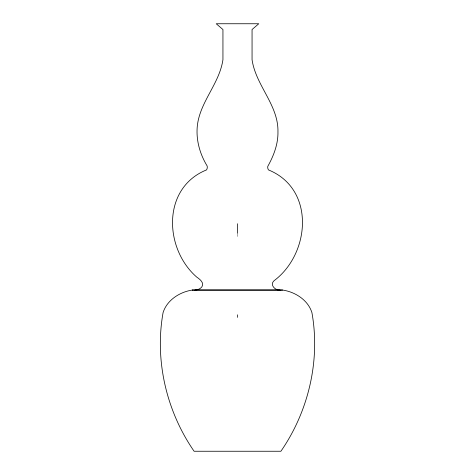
<?xml version="1.0" encoding="UTF-8"?>
<svg xmlns="http://www.w3.org/2000/svg" width="475" height="475" viewBox="0 0 475 475"><rect width="100%" height="100%" fill="white"/><g stroke="black" fill="none" stroke-linecap="round" stroke-linejoin="round"><path stroke-width="0.36" stroke-dasharray="2.38 1.78" d="M237.5 234.169L237.5 237.114"/><path stroke-width="0.71" d="M192.387 290.053C179.841 291.899 166.998 300.028 163.085 312.592C154.476 360.472 166.493 411.344 194.091 451.25L280.909 451.25C308.507 411.344 320.524 360.472 311.915 312.592C308.002 300.028 295.159 291.899 282.613 290.053L192.387 290.053L282.613 290.053M194.661 290.201C197.351 290.047 200.171 288.99 201.893 286.847C204.618 282.845 199.678 279.08 196.81 277.163C164.136 248.852 161.654 188.029 206.524 169.913C207.272 168.726 207.486 167.218 207.094 165.87C199.862 153.995 195.902 139.971 197.315 126.018C199.862 101.828 219.408 83.814 222.941 59.684L222.941 29.527L216.214 23.75L258.786 23.75L252.059 29.527L252.059 59.684C255.823 85.654 278.475 104.922 277.952 131.777C278.207 144.085 273.683 155.788 267.799 166.327C267.567 167.55 267.811 168.857 268.476 169.913C315.566 189.074 310.175 253.792 274.027 280.743C269.283 284.952 275.536 290.67 280.339 290.201M195.385 290.207L196.122 290.201M278.878 290.201L279.615 290.207M237.5 223.737L237.5 233.433M237.5 314.812L237.5 317.377"/></g></svg>
